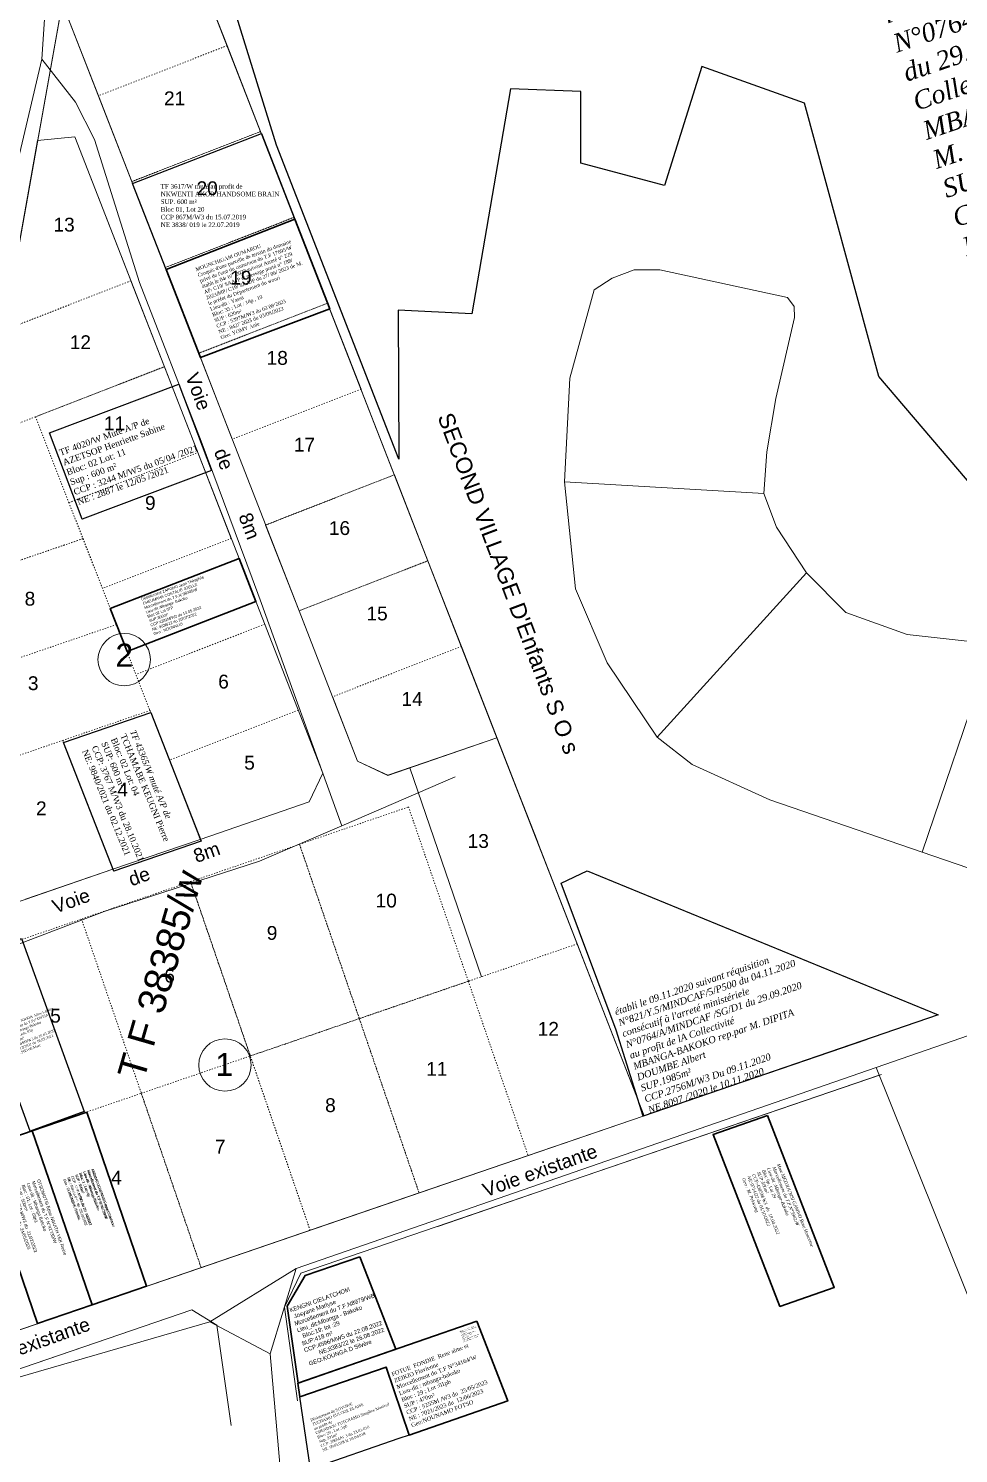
# Model space of a CAD drawing. Header units: millimetres. Extents: x 587399 to 927168, y 438565 to 1444955.
# Drawn here: x 589694.5 to 589896.3, y 443401.6 to 443710.9 of the extents above; entities that cross this region are included whole.
import ezdxf
from ezdxf.enums import TextEntityAlignment as Align

# ---------------------------------------------------------------- set-up
doc = ezdxf.new("R2010")
doc.units = ezdxf.units.MM
doc.header["$LTSCALE"] = 2
doc.linetypes.add('ACAD_ISO03W100', pattern=[30, 12, -18])
for name, color, linetype, lineweight in [('Dossiers rejetés', 1, 'Continuous', 30), ('MAJ APRES LE 13.01.2023', 222, 'Continuous', 30), ('Roads_others', 24, 'Continuous', 9)]:
    doc.layers.add(name, color=color, linetype=linetype, lineweight=lineweight)
for name, color, linetype in [('end maj 26 02 2021', 7, 'Continuous'), ('MAJ AVRIL 2021', 7, 'Continuous'), ('MAJ JAN 2022', 1, 'Continuous'), ('MAJ NOV 2021', 7, 'Continuous'), ('Parcelle MAJ', 6, 'Continuous')]:
    doc.layers.add(name, color=color, linetype=linetype)
doc.styles.add('Arial 1.0', font='arial.ttf', dxfattribs={"width": 0.99, "height": 0.5})
doc.styles.get("Standard").update_dxf_attribs({"font": 'arial.ttf'})
doc.styles.add('Times 1.0', font='times.ttf', dxfattribs={"width": 0.99, "height": 1})

msp = doc.modelspace()

# ---------------------------------------------------------------- linework, layer by layer
at = {"color": 0, "linetype": 'ByBlock', "lineweight": 9}
for p, q in [((589719.915, 443752.638), (589781.161, 443595.407)), ((589719.915, 443752.638), (589781.161, 443595.407)), ((589828.095, 443474.918), (589719.915, 443752.638)), ((589753.207, 443584.518), (589702.392, 443714.971)), ((589737.605, 443707.224), (589744.864, 443688.588)), ((589716.91, 443677.699), (589709.651, 443696.335)), ((589744.864, 443688.588), (589752.124, 443669.952)), ((589684.983, 443622.332), (589696.463, 443686.614)), ((589696.463, 443686.614), (589704.544, 443687.404)), ((589696.463, 443686.614), (589704.544, 443687.404)), ((589704.544, 443687.404), (589758.337, 443549.308)), ((589704.544, 443687.404), (589723.975, 443637.521)), ((589724.17, 443659.063), (589716.91, 443677.699)), ((589752.124, 443669.952), (589759.383, 443651.316)), ((589731.429, 443640.427), (589724.17, 443659.063)), ((589716.715, 443656.159), (589723.975, 443637.521)), ((589716.715, 443656.159), (589723.975, 443637.521)), ((589759.383, 443651.316), (589766.642, 443632.679)), ((589759.383, 443651.316), (589766.642, 443632.679)), ((589738.688, 443621.791), (589731.429, 443640.427)), ((589738.688, 443621.791), (589731.429, 443640.427)), ((589723.974, 443637.523), (589731.234, 443618.887)), ((589731.234, 443618.887), (589738.493, 443600.251)), ((589731.234, 443618.887), (589738.493, 443600.251)), ((589773.901, 443614.044), (589781.161, 443595.408)), ((589753.207, 443584.519), (589745.947, 443603.155)), ((589781.161, 443595.407), (589788.413, 443576.789)), ((589760.466, 443565.882), (589753.207, 443584.518)), ((589754.328, 443581.641), (589754.299, 443581.714)), ((589788.413, 443576.789), (589828.095, 443474.918)), ((589788.413, 443576.789), (589828.095, 443474.918)), ((589788.42, 443576.772), (589796.127, 443556.985)), ((589788.42, 443576.772), (589796.127, 443556.985)), ((589765.91, 443551.905), (589760.459, 443565.9)), ((589765.91, 443551.905), (589760.466, 443565.882)), ((589765.91, 443551.905), (589760.466, 443565.882)), ((589765.91, 443551.905), (589760.466, 443565.882)), ((589765.91, 443551.905), (589760.466, 443565.882)), ((589765.91, 443551.905), (589760.466, 443565.882)), ((589796.127, 443556.985), (589772.455, 443548.868)), ((589796.127, 443556.985), (589772.455, 443548.868)), ((589796.127, 443556.985), (589772.455, 443548.868)), ((589796.127, 443556.985), (589772.455, 443548.868)), ((589796.127, 443556.985), (589772.455, 443548.868)), ((589796.127, 443556.985), (589772.455, 443548.778)), ((589755.422, 443543.027), (589758.337, 443549.308)), ((589772.455, 443548.868), (589765.91, 443551.905)), ((589772.455, 443548.868), (589765.91, 443551.905)), ((589772.455, 443548.868), (589765.91, 443551.905)), ((589772.455, 443548.868), (589765.91, 443551.905)), ((589765.91, 443551.905), (589772.455, 443548.868)), ((589772.455, 443548.778), (589765.91, 443551.905)), ((589731.749, 443534.91), (589712.815, 443528.418)), ((589670.032, 443513.747), (589712.815, 443528.418)), ((589712.815, 443528.418), (589693.88, 443521.925)), ((589876.431, 443491.492), (589828.096, 443474.918)), ((589807.023, 443459.045), (589879.573, 443483.87)), ((589802.89, 443466.275), (589779.242, 443458.166)), ((589802.891, 443466.275), (589779.242, 443458.166)), ((589779.242, 443458.166), (589755.594, 443450.057)), ((589783.315, 443450.898), (589807.023, 443459.045)), ((589729.957, 443432.809), (589645.996, 443404.018)), ((589729.957, 443432.809), (589735.387, 443429.48)), ((589752.882, 443413.017), (589750.003, 443433.378))]:
    msp.add_line(p, q, dxfattribs=at)
at = {"color": 0, "linetype": 'ByBlock', "lineweight": 9, "ltscale": 0.0014}
for p, q in [((589730.346, 443725.86), (589737.605, 443707.224)), ((589709.651, 443696.335), (589702.392, 443714.971)), ((589744.864, 443688.588), (589752.124, 443669.952)), ((589724.17, 443659.063), (589716.91, 443677.699)), ((589777.205, 443550.428), (589796.125, 443556.988)), ((589796.125, 443556.988), (589804.975, 443534.278)), ((589792.752, 443505.085), (589777.205, 443550.428)), ((589798.685, 443550.419), (589798.685, 443550.419)), ((589731.749, 443534.91), (589755.422, 443543.027)), ((589776.942, 443541.95), (589776.942, 443541.95)), ((589879.049, 443483.724), (589753.615, 443440.714)), ((589828.096, 443474.918), (589802.89, 443466.275)), ((589652.335, 443414.649), (589779.242, 443458.166)), ((589753.615, 443440.714), (589750.003, 443433.378)), ((589696.157, 443421.219), (589729.957, 443432.809)), ((589729.957, 443432.809), (589735.387, 443429.48)), ((589735.387, 443429.48), (589738.47, 443407.67)), ((589665.68, 443410.768), (589696.157, 443421.219))]:
    msp.add_line(p, q, dxfattribs=at)
at = {"color": 0, "linetype": 'ACAD_ISO03W100', "lineweight": 9, "ltscale": 0.01}
for p, q in [((589737.605, 443707.224), (589709.651, 443696.335)), ((589744.864, 443688.588), (589716.91, 443677.699)), ((589716.91, 443677.699), (589744.864, 443688.588)), ((589744.864, 443688.588), (589716.91, 443677.699)), ((589716.91, 443677.699), (589744.864, 443688.588)), ((589752.124, 443669.952), (589724.17, 443659.063)), ((589724.17, 443659.063), (589752.124, 443669.952)), ((589716.715, 443656.159), (589689.103, 443645.403)), ((589689.103, 443645.403), (589716.715, 443656.159)), ((589689.103, 443645.404), (589716.715, 443656.159)), ((589759.383, 443651.316), (589731.429, 443640.427)), ((589731.429, 443640.427), (589759.383, 443651.316)), ((589731.429, 443640.427), (589759.383, 443651.316)), ((589723.975, 443637.521), (589684.983, 443622.332)), ((589723.975, 443637.521), (589684.983, 443622.332)), ((589723.975, 443637.521), (589684.983, 443622.333)), ((589723.974, 443637.523), (589684.984, 443622.335)), ((589696.02, 443626.634), (589723.974, 443637.523)), ((589696.025, 443626.638), (589723.975, 443637.528)), ((589766.642, 443632.679), (589738.688, 443621.791)), ((589766.642, 443632.679), (589738.688, 443621.791)), ((589703.28, 443607.998), (589696.02, 443626.634)), ((589703.285, 443607.998), (589696.025, 443626.638)), ((589703.28, 443607.998), (589731.234, 443618.887)), ((589745.947, 443603.155), (589773.901, 443614.044)), ((589773.902, 443614.043), (589745.947, 443603.154)), ((589710.539, 443589.362), (589703.28, 443607.998)), ((589710.539, 443589.362), (589703.28, 443607.998)), ((589706.32, 443600.192), (589679.38, 443590.954)), ((589679.38, 443590.954), (589706.32, 443600.192)), ((589679.38, 443590.954), (589706.321, 443600.192)), ((589706.32, 443600.192), (589713.586, 443581.54)), ((589706.321, 443600.192), (589720.851, 443562.888)), ((589738.493, 443600.251), (589710.539, 443589.362)), ((589781.161, 443595.408), (589753.207, 443584.519)), ((589753.207, 443584.518), (589781.161, 443595.407)), ((589713.586, 443581.54), (589675.357, 443568.432)), ((589713.586, 443581.54), (589675.357, 443568.432)), ((589745.752, 443581.615), (589717.798, 443570.726)), ((589788.413, 443576.789), (589760.466, 443565.882)), ((589701.917, 443556.396), (589720.87, 443562.895)), ((589701.917, 443556.395), (589720.851, 443562.888)), ((589720.87, 443562.895), (589731.749, 443534.91)), ((589720.87, 443562.895), (589731.768, 443534.917)), ((589753.012, 443562.979), (589725.057, 443552.09)), ((589682.982, 443549.903), (589701.917, 443556.395)), ((589682.982, 443549.903), (589701.917, 443556.395)), ((589701.915, 443556.398), (589712.815, 443528.418)), ((589712.815, 443528.418), (589701.917, 443556.396)), ((589701.917, 443556.395), (589712.815, 443528.418)), ((589712.815, 443528.418), (589701.917, 443556.395)), ((589753.293, 443533.841), (589776.942, 443541.95)), ((589753.293, 443533.841), (589776.942, 443541.95)), ((589753.293, 443533.841), (589776.942, 443541.95)), ((589776.942, 443541.95), (589789.916, 443504.112)), ((589776.942, 443541.95), (589789.916, 443504.112)), ((589776.942, 443541.95), (589789.916, 443504.112)), ((589766.268, 443496.003), (589753.293, 443533.841)), ((589766.268, 443496.003), (589753.293, 443533.841)), ((589766.268, 443496.003), (589753.293, 443533.841)), ((589729.645, 443525.731), (589705.997, 443517.623)), ((589729.645, 443525.731), (589755.594, 443450.057)), ((589682.348, 443509.514), (589705.997, 443517.623)), ((589705.997, 443517.623), (589718.971, 443479.785)), ((589705.997, 443517.622), (589731.945, 443441.948)), ((589813.564, 443512.221), (589766.268, 443496.003)), ((589766.268, 443496.003), (589789.916, 443504.112)), ((589766.268, 443496.002), (589789.916, 443504.112)), ((589789.916, 443504.112), (589766.268, 443496.003)), ((589789.916, 443504.112), (589766.268, 443496.003)), ((589789.916, 443504.112), (589802.89, 443466.275)), ((589718.971, 443479.785), (589766.261, 443496.001)), ((589766.261, 443496.001), (589779.242, 443458.166)), ((589779.242, 443458.166), (589766.268, 443496.003)), ((589755.594, 443450.057), (589742.619, 443487.894)), ((589695.323, 443471.676), (589718.971, 443479.785)), ((589718.971, 443479.785), (589731.945, 443441.948)), ((589718.971, 443479.785), (589731.945, 443441.948)), ((589718.971, 443479.785), (589731.945, 443441.948))]:
    msp.add_line(p, q, dxfattribs=at)
at = {"color": 0, "lineweight": 9}
for p, q in [((589723.975, 443637.528), (589731.235, 443618.888)), ((589731.768, 443534.917), (589712.815, 443528.418))]:
    msp.add_line(p, q, dxfattribs=at)
at = {"color": 0, "lineweight": 9, "ltscale": 0.0014}
msp.add_line((589647.605, 443413.028), (589828.095, 443474.918), dxfattribs=at)
at = {"color": 0, "linetype": 'ByBlock', "lineweight": 9, "flags": 128}
msp.add_lwpolyline([(589719.915, 443752.638), (589828.096, 443474.918), (589647.605, 443413.028), (589707.342, 443747.533)], close=True, dxfattribs=at)
at = {"color": 0, "linetype": 'ACAD_ISO03W100', "lineweight": 9, "ltscale": 0.01, "flags": 128}
msp.add_lwpolyline([(589713.586, 443581.54), (589675.358, 443568.431), (589671.343, 443545.931)], dxfattribs=at)
at = {"color": 0, "linetype": 'ByBlock', "lineweight": 9}
msp.add_lwpolyline([(589772.455, 443548.778), (589772.455, 443548.868)], dxfattribs=at)
at = {"color": 0, "linetype": 'ACAD_ISO03W100', "lineweight": 9, "ltscale": 0.01, "flags": 128}
msp.add_lwpolyline([(589753.293, 443533.841), (589766.268, 443496.003), (589742.619, 443487.894), (589729.645, 443525.732)], close=True, dxfattribs=at)
at = {"color": 5, "flags": 128}
msp.add_lwpolyline([(589692.976, 443513.413), (589706.611, 443475.808), (589694.86, 443471.547), (589681.225, 443509.152)], close=True, dxfattribs=at)
at = {"flags": 128}
msp.add_lwpolyline([(589707.145, 443475.727), (589720.115, 443437.887), (589708.29, 443433.834), (589695.32, 443471.674)], close=True, dxfattribs=at)
at = {"color": 0, "linetype": 'ByBlock', "lineweight": 9}
for centre in [(589715.261, 443573.929), (589737.124, 443485.93)]:
    msp.add_circle(centre, 5.685, dxfattribs=at)
at = {"layer": 'Dossiers rejetés', "color": 232, "lineweight": 30, "flags": 128}
msp.add_lwpolyline([(589695.32, 443471.674), (589708.29, 443433.835), (589696.465, 443429.781), (589683.496, 443467.622)], close=True, dxfattribs=at)
at = {"layer": 'end maj 26 02 2021', "color": 6, "linetype": 'ByBlock', "lineweight": -3, "ltscale": 0.0014, "flags": 128}
msp.add_lwpolyline([(589931.195, 443839.046), (590045.525, 443552.96), (590004.35, 443535.343), (589990.992, 443567.196), (589966.096, 443557.773), (589975.217, 443527.582), (589957.955, 443521.318), (589948.856, 443554.55), (589953.899, 443598.449), (589949, 443601.32), (589909.46, 443599.603), (589878.951, 443635.372), (589862.819, 443694.707), (589840.612, 443702.724), (589832.454, 443676.847), (589814.315, 443681.702), (589814.32, 443697.232), (589799.1, 443697.877), (589790.665, 443649.03), (589774.725, 443649.806), (589774.835, 443617.465), (589748.326, 443685.583), (589726.778, 443755.24)], dxfattribs=at)
msp.add_lwpolyline([(589931.195, 443839.046), (590045.525, 443552.96), (590004.35, 443535.343), (589990.992, 443567.196), (589966.096, 443557.773), (589975.217, 443527.582), (589957.955, 443521.318), (589948.856, 443554.55), (589953.899, 443598.449), (589949, 443601.32), (589909.46, 443599.603), (589878.951, 443635.372), (589862.819, 443694.707), (589840.612, 443702.724), (589832.454, 443676.847), (589814.315, 443681.702), (589814.32, 443697.232), (589799.1, 443697.877), (589790.665, 443649.03), (589774.725, 443649.806), (589774.835, 443617.465), (589748.326, 443685.583), (589726.778, 443755.24)], dxfattribs=at)
msp.add_lwpolyline([(589931.195, 443839.046), (590045.525, 443552.96), (590004.35, 443535.343), (589990.992, 443567.196), (589966.096, 443557.773), (589975.217, 443527.582), (589957.955, 443521.318), (589948.856, 443554.55), (589953.899, 443598.449), (589949, 443601.32), (589909.46, 443599.603), (589878.951, 443635.372), (589862.819, 443694.707), (589840.612, 443702.724), (589832.454, 443676.847), (589814.315, 443681.702), (589814.32, 443697.232), (589799.1, 443697.877), (589790.665, 443649.03), (589774.725, 443649.806), (589774.835, 443617.465), (589748.326, 443685.583), (589726.778, 443755.24)], dxfattribs=at)
msp.add_lwpolyline([(589931.195, 443839.046), (590045.525, 443552.96), (590004.35, 443535.343), (589990.992, 443567.196), (589966.096, 443557.773), (589975.217, 443527.582), (589957.955, 443521.318), (589948.856, 443554.55), (589953.899, 443598.449), (589949, 443601.32), (589909.46, 443599.603), (589878.951, 443635.372), (589862.819, 443694.707), (589840.612, 443702.724), (589832.454, 443676.847), (589814.315, 443681.702), (589814.32, 443697.232), (589799.1, 443697.877), (589790.665, 443649.03), (589774.725, 443649.806), (589774.835, 443617.465), (589748.326, 443685.583), (589726.778, 443755.24)], dxfattribs=at)
msp.add_lwpolyline([(589815.704, 443528.101), (589891.836, 443496.803), (589827.885, 443474.836), (589822.024, 443493.511), (589810.08, 443525.417)], close=True, dxfattribs=at)
msp.add_lwpolyline([(589815.704, 443528.101), (589891.836, 443496.803), (589827.885, 443474.836), (589822.024, 443493.511), (589810.08, 443525.417)], close=True, dxfattribs=at)
msp.add_lwpolyline([(589815.704, 443528.101), (589891.836, 443496.803), (589827.885, 443474.836), (589822.024, 443493.511), (589810.08, 443525.417)], close=True, dxfattribs=at)
msp.add_lwpolyline([(589815.704, 443528.101), (589891.836, 443496.803), (589827.885, 443474.836), (589822.024, 443493.511), (589810.08, 443525.417)], close=True, dxfattribs=at)
at = {"layer": 'end maj 26 02 2021', "color": 150, "lineweight": -3, "flags": 128}
msp.add_lwpolyline([(589815.704, 443528.101), (589891.836, 443496.803)], dxfattribs=at)
msp.add_lwpolyline([(589815.704, 443528.101), (589891.836, 443496.803)], dxfattribs=at)
msp.add_lwpolyline([(589815.704, 443528.101), (589891.836, 443496.803)], dxfattribs=at)
msp.add_lwpolyline([(589815.704, 443528.101), (589891.836, 443496.803)], dxfattribs=at)
at = {"layer": 'end maj 26 02 2021', "color": 150}
msp.add_lwpolyline([(589772.127, 443420.367), (589777.066, 443405.602), (589774.811, 443404.822), (589755.677, 443398.206), (589753.393, 443413.907)], close=True, dxfattribs=at)
msp.add_lwpolyline([(589772.127, 443420.367), (589777.066, 443405.602), (589774.811, 443404.822), (589755.677, 443398.206), (589753.393, 443413.907)], close=True, dxfattribs=at)
msp.add_lwpolyline([(589772.127, 443420.367), (589777.066, 443405.602), (589774.811, 443404.822), (589755.677, 443398.206), (589753.393, 443413.907)], close=True, dxfattribs=at)
msp.add_lwpolyline([(589772.127, 443420.367), (589777.066, 443405.602), (589774.811, 443404.822), (589755.677, 443398.206), (589753.393, 443413.907)], close=True, dxfattribs=at)
at = {"layer": 'MAJ APRES LE 13.01.2023', "lineweight": 9, "flags": 128}
msp.add_lwpolyline([(589745.03, 443688.165), (589752.29, 443669.529), (589724.336, 443658.64), (589717.076, 443677.276)], close=True, dxfattribs=at)
at = {"layer": 'MAJ APRES LE 13.01.2023', "lineweight": -3, "flags": 128}
msp.add_lwpolyline([(589745.03, 443688.165), (589752.29, 443669.529), (589724.336, 443658.64), (589717.076, 443677.276)], close=True, dxfattribs=at)
msp.add_lwpolyline([(589745.03, 443688.165), (589752.29, 443669.529), (589724.336, 443658.64), (589717.076, 443677.276)], close=True, dxfattribs=at)
msp.add_lwpolyline([(589745.03, 443688.165), (589752.29, 443669.529), (589724.336, 443658.64), (589717.076, 443677.276)], close=True, dxfattribs=at)
msp.add_lwpolyline([(589745.03, 443688.165), (589752.29, 443669.529), (589724.336, 443658.64), (589717.076, 443677.276)], close=True, dxfattribs=at)
at = {"layer": 'MAJ APRES LE 13.01.2023', "flags": 128}
msp.add_lwpolyline([(589752.289, 443669.529), (589759.852, 443650.113), (589731.78, 443639.525), (589724.336, 443658.64)], close=True, dxfattribs=at)
at = {"layer": 'MAJ APRES LE 13.01.2023', "color": 232, "lineweight": 30}
msp.add_lwpolyline([(589791.768, 443430.312), (589798.466, 443413.005), (589777.066, 443405.602), (589772.127, 443420.367), (589753.393, 443413.907), (589752.961, 443416.875)], close=True, dxfattribs=at)
msp.add_lwpolyline([(589791.768, 443430.312), (589798.466, 443413.005), (589777.066, 443405.602), (589772.127, 443420.367), (589753.393, 443413.907), (589752.961, 443416.875)], close=True, dxfattribs=at)
msp.add_lwpolyline([(589791.768, 443430.312), (589798.466, 443413.005), (589777.066, 443405.602), (589772.127, 443420.367), (589753.393, 443413.907), (589752.961, 443416.875)], close=True, dxfattribs=at)
msp.add_lwpolyline([(589791.768, 443430.312), (589798.466, 443413.005), (589777.066, 443405.602), (589772.127, 443420.367), (589753.393, 443413.907), (589752.961, 443416.875)], close=True, dxfattribs=at)
at = {"layer": 'MAJ APRES LE 13.01.2023', "color": 232, "lineweight": 30, "flags": 128}
msp.add_lwpolyline([(589791.768, 443430.312), (589798.466, 443413.005), (589777.066, 443405.602), (589772.127, 443420.367), (589753.393, 443413.907), (589752.961, 443416.875)], close=True, dxfattribs=at)
at = {"layer": 'MAJ AVRIL 2021', "flags": 128}
msp.add_lwpolyline([(589727.15, 443633.74), (589734.197, 443615.018), (589706.124, 443604.448), (589699.077, 443623.17)], close=True, dxfattribs=at)
msp.add_lwpolyline([(589727.15, 443633.74), (589734.197, 443615.018), (589706.124, 443604.448), (589699.077, 443623.17)], close=True, dxfattribs=at)
msp.add_lwpolyline([(589727.15, 443633.74), (589734.197, 443615.018), (589706.124, 443604.448), (589699.077, 443623.17)], close=True, dxfattribs=at)
msp.add_lwpolyline([(589727.15, 443633.74), (589734.197, 443615.018), (589706.124, 443604.448), (589699.077, 443623.17)], close=True, dxfattribs=at)
at = {"layer": 'MAJ AVRIL 2021', "lineweight": 9, "flags": 128}
msp.add_lwpolyline([(589727.15, 443633.74), (589734.197, 443615.018), (589706.124, 443604.448), (589699.077, 443623.17)], close=True, dxfattribs=at)
at = {"layer": 'MAJ JAN 2022', "color": 7, "lineweight": 9, "ltscale": 0.0014}
for p, q in [((589828.096, 443474.918), (589719.916, 443752.638)), ((589707.343, 443747.533), (589647.606, 443413.028))]:
    msp.add_line(p, q, dxfattribs=at)
at = {"layer": 'MAJ NOV 2021', "flags": 128}
msp.add_lwpolyline([(589721.036, 443562.472), (589731.934, 443534.494), (589712.981, 443527.995), (589702.083, 443555.973)], close=True, dxfattribs=at)
msp.add_lwpolyline([(589721.036, 443562.472), (589731.934, 443534.494), (589712.981, 443527.995), (589702.083, 443555.973)], close=True, dxfattribs=at)
msp.add_lwpolyline([(589721.036, 443562.472), (589731.934, 443534.494), (589712.981, 443527.995), (589702.083, 443555.973)], close=True, dxfattribs=at)
msp.add_lwpolyline([(589721.036, 443562.472), (589731.934, 443534.494), (589712.981, 443527.995), (589702.083, 443555.973)], close=True, dxfattribs=at)
at = {"layer": 'MAJ NOV 2021', "lineweight": 9, "flags": 128}
msp.add_lwpolyline([(589721.036, 443562.472), (589731.934, 443534.494), (589712.981, 443527.995), (589702.083, 443555.973)], close=True, dxfattribs=at)
at = {"layer": 'Parcelle MAJ', "color": 6, "lineweight": 30, "flags": 128}
for points in [[(589740.19, 443595.904), (589743.823, 443586.587), (589715.873, 443575.688), (589712.24, 443585.005)], [(589707.145, 443475.727), (589720.115, 443437.887), (589708.29, 443433.834), (589695.32, 443471.674)], [(589854.833, 443474.943), (589869.324, 443437.63), (589857.505, 443433.538), (589843.024, 443470.854)], [(589766.394, 443444.322), (589754.498, 443440.204), (589750.589, 443433.585), (589753.01, 443416.892), (589774.221, 443424.236)], [(589766.394, 443444.322), (589774.221, 443424.236), (589753.01, 443416.892), (589750.589, 443433.585), (589754.498, 443440.204)]]:
    msp.add_lwpolyline(points, close=True, dxfattribs=at)
at = {"layer": 'Roads_others'}
for p, q in [((589810.757, 443612.543), (589854.011, 443609.999)), ((589830.906, 443557.102), (589863.254, 443592.774)), ((589746.922, 443423.257), (589752.543, 443441.721)), ((589746.922, 443423.257), (589733.826, 443430.187))]:
    msp.add_line(p, q, dxfattribs=at)
for points in [[(589697.365, 443704.273), (589697.945, 443712.996), (589695.705, 443721.572), (589691.16, 443725.635), (589681.554, 443729.252), (589676.487, 443734.056), (589669.408, 443741.665)], [(589644.929, 443404.386), (589660.865, 443499.925), (589666.709, 443540.678), (589681.202, 443635.641), (589697.365, 443704.273)], [(589697.365, 443704.273), (589704.668, 443694.961), (589708.839, 443686.829), (589718.55, 443655.786), (589731.984, 443621.342), (589743.003, 443591.621), (589744.765, 443586.941), (589762.451, 443537.876)], [(589860.588, 443650.598), (589859.176, 443652.52), (589831.472, 443658.562), (589825.899, 443658.556), (589821.127, 443656.772)], [(589821.127, 443656.772), (589817.188, 443654.181), (589811.923, 443635.029), (589810.757, 443612.543), (589813.156, 443589.33), (589820.022, 443573.22), (589830.906, 443557.102), (589838.505, 443551.195), (589855.343, 443543.528), (589888.403, 443532.164), (589920.864, 443520.964), (589925.93, 443517.421), (589931.416, 443503.796)], [(589902.347, 443576.396), (589900.748, 443577.622), (589885.148, 443579.419), (589871.822, 443584.137), (589863.254, 443592.774), (589856.772, 443602.683), (589854.011, 443609.999), (589854.669, 443619.02), (589856.667, 443630.629), (589860.668, 443648.232), (589860.588, 443650.598)], [(589888.403, 443532.164), (589902.505, 443573.666), (589902.347, 443576.396)], [(589660.865, 443499.925), (589681.473, 443508.004), (589710.947, 443519.276), (589744.585, 443530.176), (589762.451, 443537.876), (589787.075, 443548.48)], [(590055.879, 443544.91), (590004.051, 443528.973), (589931.416, 443503.796), (589878.369, 443485.415), (589752.543, 443441.721), (589733.826, 443430.187), (589644.929, 443404.386), (589633.163, 443402.749)], [(589878.369, 443485.415), (589913.203, 443398.759), (589948.467, 443314.679), (589998.026, 443178.081), (590011.311, 443147.473), (590045.495, 443055.963), (590054.6, 443031.574), (590062.508, 443016.647), (590082.208, 442966.235), (590109.833, 442883.662)], [(589959.355, 442688.288), (589923.846, 442773.075), (589901.464, 442818.598), (589880.873, 442861.47), (589839.846, 442946.617), (589826.715, 442978.85), (589802.395, 443030.584), (589786.968, 443128.325), (589777.832, 443183.479), (589773.312, 443230.357), (589773.889, 443252.688), (589768.635, 443289.506), (589764.593, 443313.911), (589756.747, 443344.215), (589749.482, 443394.341), (589746.922, 443423.257)]]:
    msp.add_lwpolyline(points, dxfattribs=at)

# ---------------------------------------------------------------- texts
at = {"color": 0, "linetype": 'ByBlock', "lineweight": 9, "style": 'Arial 1.0', "width": 0.99}
for s, height, p in [('21', 3, (589726.206, 443695.8)), ('20', 3, (589733.263, 443676.263)), ('13', 3, (589702.222, 443668.367)), ('19', 3, (589740.578, 443656.866)), ('12', 3, (589705.751, 443642.86)), ('18', 3, (589748.457, 443639.437)), ('11', 3, (589713.162, 443625.23)), ('17', 3, (589754.366, 443620.604)), ('9', 3, (589720.925, 443607.953)), ('16', 3, (589761.961, 443602.491)), ('8', 3, (589694.811, 443587.151)), ('15', 3, (589770.121, 443583.938)), ('2', 5, (589715.284, 443574.94)), ('3', 3, (589695.517, 443568.816)), ('6', 3, (589736.806, 443569.168)), ('14', 3, (589777.718, 443565.386)), ('5', 3, (589742.455, 443551.539)), ('4', 3, (589714.931, 443545.733)), ('2', 3, (589697.282, 443541.667)), ('13', 3, (589792.079, 443534.557)), ('10', 3, (589772.101, 443521.627)), ('9', 3, (589747.341, 443514.599)), ('6', 3, (589725.114, 443505.322)), ('5', 3, (589700.354, 443496.609)), ('12', 3, (589807.271, 443493.797)), ('1', 5, (589736.974, 443486.048)), ('11', 3, (589783.075, 443485.083)), ('8', 3, (589760.004, 443477.212)), ('7', 3, (589736.086, 443468.217)), ('4', 3, (589713.577, 443461.47))]:
    msp.add_text(s, height=height, dxfattribs=at).set_placement(p, align=Align.MIDDLE)
for s, rotation, p in [('Voie        de         8m', 290.7803, (589728.465, 443635.495)), ('Voie        de         8m', 19.76437, (589700.347, 443518.766)), ('Voie existante', 19.76437, (589793.697, 443457.216)), ('Voie existante', 19.76437, (589683.647, 443419.635))]:
    msp.add_text(s, height=3, rotation=rotation, dxfattribs=at).set_placement(p)
at = {"color": 0, "linetype": 'ByBlock', "lineweight": 9}
msp.add_text("SECOND VILLAGE D'Enfants S O s", height=3.5, rotation=290.5991, dxfattribs=at).set_placement((589783.186, 443626.675))
at = {"color": 1, "linetype": 'ByBlock', "lineweight": 9}
msp.add_text('T F 38385/w', height=6, rotation=73.84698, dxfattribs=at).set_placement((589719.492, 443482.347))
at = {"color": 7, "attachment_point": 1}
for s, insert, char_height, width, rotation in [('{\\C1;Désistement ZAPGHO Jean Théophile\\P}CHEUMAHA COSTALIE JOELLE\\P{\\C1;Morcellement du T.F.N°38385/W\\P}Lieu-dit :Mbanga- Bakoko\\PBloc 02 Lot 07P\\PSUP:300m²\\PCCP:4381M/W3 du 13.05.2022\\PNE: 9038/22 du 25/07/2022\\P{\\C1;Geo : NOUNAMO}', (589718.857, 443587.317), 0.6, 1018.2572, 19.62613), ('{\\fTimes New Roman|b0|i1|c0|p18;Mme MEDJOUMSI GAMWO Rose Honorine\\P \\C1;Morcellement du T.F.N°3902/W\\P\\C7;Lieu-dit :Mbanga-Bakoko\\PBloc 9p, Lot 29 \\PSUP:500m²\\PCCP:4305M/W3  du  18.04.2022\\PNE:9714/22 du 04/10/2022\\PGeo : M. Pekwang}', (589857.484, 443464.629), 0.69921, 44.15815, 292.43038)]:
    msp.add_mtext(s, dxfattribs=dict(at, insert=insert, char_height=char_height, width=width, rotation=rotation))
at = {"attachment_point": 1}
for s, insert, char_height, width, rotation in [('{\\fTimes New Roman|b0|i0|c0|p18;NZOUESSA NJOGA Aime Landry\\P\\C1;Morcellement du T.Fn%%D47055/W\\P\\C256;Lieu-dit:Mbanga-Bakoko\\P Bloc:01;Lots: 05p\\C1;\\P\\C256;SUP:500m²\\PCCP:4369M/W3 du 10.05.2022\\PNE:5712/2022 du 16.05.2022\\PGEO: SIEWE Marc}', (589688.459, 443494.117), 0.54894, 18.63285, 21.23991), ('\\A1;KENGNI CIELATCHOM\\P Josyane Marlyse                               \\P{\\C1;Morcellement du T.F.N8979/WB}                                Lieu_dit:Mbanga - Bakoko                                                     Bloc:19; lot :29                                                       \\PSUP:418 m²                                                                      CCP:4596/MW5 du 22.08.2022                                                   NE;8383/22 le 26.08.2022                                        {\\C1;GEO:KOUNGA D Silvère}', (589751.051, 443433.099), 0.92238, 32.94649, 19.64213)]:
    msp.add_mtext(s, dxfattribs=dict(at, insert=insert, char_height=char_height, width=width, rotation=rotation))
at = {"color": 3, "insert": (589708.57, 443463.581), "char_height": 0.55288, "width": 41.34344, "attachment_point": 1, "rotation": 290.54249}
for s in ['{\\fTimes New Roman|b0|i0|c0|p18;ANDANG GOUFANG Roger Christian\\P\\C1;Morcellement du T.F N°41739/W\\P\\C256;Lieu-dit : Mbanga-Bakoko \\PBloc: 1 ; Lot: 4p\\PSUP : 500m²\\PCCP :4748 M/W3 du 25/ 10/2022\\PNE : 10251/2022 du  25/10/2022\\P\\C1;Geo : DONGMO K. Patrick}', '{\\C7;ANDANG GOUFANG Roger Christian\\P\\C1;Morcellement du T.F N°41739/W\\P\\C256;Lieu-dit : Mbanga-Bakoko \\PBloc: 1 ; Lot: 4p\\PSUP : 500m²\\PCCP :4748 M/W3 du 25/ 10/2022\\PNE : 10251/2022 du  25/10/2022\\P\\C1;Geo : DONGMO K. Patrick}']:
    msp.add_mtext(s, dxfattribs=at)
at = {"layer": 'Dossiers rejetés', "color": 232, "lineweight": 30, "insert": (589696.95, 443461.215), "char_height": 0.7, "width": 17.95664, "attachment_point": 1, "rotation": 289.78594}
msp.add_mtext('{\\C7;OTSOMOTSI Epse NGUITH YEK Reine}\\P{\\C1;Morcellement du T.F N°41739/W     \\P\\C7;Lieu-dit : Mbanga Bakoko\\PBloc : 01; Lot : 03p1\\PSUP : 500m²\\PCCP : 2050 M/W3 du  21/02/2023\\PNE : 5382/2023 du  24/05/2023\\P\\C1;Geo:EBOBISSE Joel}', dxfattribs=at)
at = {"layer": 'end maj 26 02 2021', "color": 150, "linetype": 'ByBlock', "lineweight": -3, "ltscale": 0.0014, "attachment_point": 1, "style": 'Times 1.0'}
for s, insert, char_height, width, rotation in [("\\A1;{\\fTimes New Roman|b0|i1|c0|p18;\\C6;établi le 09.11.2020 suivant réquisition N°821/Y.5/MINDCAF/5/P500 du 04.11.2020 consécutif à l'arreté ministériele N°0764/A/MINDCAF /SG/D1 du 29.09.2020 au profit de lA Collectivité MBANGA-BAKOKO rep.par M. DIPITA DOUMBE Albert\\PSUP.04ha 26a 35ca\\PCCP.2757M/W3 Du 09.11.2020\\PNE.8106 /2020 le 10.11.2020}", (589870.867, 443741.013), 4, 73.671, 18.82595), ("\\A1;{\\fTimes New Roman|b0|i1|c0|p18;\\C6;établi le 09.11.2020 suivant réquisition N°821/Y.5/MINDCAF/5/P500 du 04.11.2020 consécutif à l'arreté ministériele N°0764/A/MINDCAF /SG/D1 du 29.09.2020 au profit de lA Collectivité MBANGA-BAKOKO rep.par M. DIPITA DOUMBE Albert\\PSUP.04ha 26a 35ca\\PCCP.2757M/W3 Du 09.11.2020\\PNE.8106 /2020 le 10.11.2020}", (589870.867, 443741.013), 4, 73.671, 18.82595), ("\\A1;{\\fTimes New Roman|b0|i1|c0|p18;\\C6;établi le 09.11.2020 suivant réquisition N°821/Y.5/MINDCAF/5/P500 du 04.11.2020 consécutif à l'arreté ministériele N°0764/A/MINDCAF /SG/D1 du 29.09.2020 au profit de lA Collectivité MBANGA-BAKOKO rep.par M. DIPITA DOUMBE Albert\\PSUP.04ha 26a 35ca\\PCCP.2757M/W3 Du 09.11.2020\\PNE.8106 /2020 le 10.11.2020}", (589870.867, 443741.013), 4, 73.671, 18.82595), ("\\A1;{\\fTimes New Roman|b0|i1|c0|p18;\\C6;établi le 09.11.2020 suivant réquisition N°821/Y.5/MINDCAF/5/P500 du 04.11.2020 consécutif à l'arreté ministériele N°0764/A/MINDCAF /SG/D1 du 29.09.2020 au profit de lA Collectivité MBANGA-BAKOKO rep.par M. DIPITA DOUMBE Albert\\PSUP.04ha 26a 35ca\\PCCP.2757M/W3 Du 09.11.2020\\PNE.8106 /2020 le 10.11.2020}", (589870.867, 443741.013), 4, 73.671, 18.82595), ("\\A1;{\\fTimes New Roman|b0|i1|c0|p18;\\C6;établi le 09.11.2020 suivant réquisition N°821/Y.5/MINDCAF/5/P500 du 04.11.2020 consécutif à l'arreté ministériele N°0764/A/MINDCAF /SG/D1 du 29.09.2020 au profit de lA Collectivité MBANGA-BAKOKO rep.par M. DIPITA DOUMBE Albert\\PSUP.1985m²\\PCCP.2756M/W3 Du 09.11.2020\\PNE.8097 /2020 le 10.11.2020}", (589821.459, 443498.141), 1.5, 42.59501, 18.84382), ("\\A1;{\\fTimes New Roman|b0|i1|c0|p18;\\C6;établi le 09.11.2020 suivant réquisition N°821/Y.5/MINDCAF/5/P500 du 04.11.2020 consécutif à l'arreté ministériele N°0764/A/MINDCAF /SG/D1 du 29.09.2020 au profit de lA Collectivité MBANGA-BAKOKO rep.par M. DIPITA DOUMBE Albert\\PSUP.1985m²\\PCCP.2756M/W3 Du 09.11.2020\\PNE.8097 /2020 le 10.11.2020}", (589821.459, 443498.141), 1.5, 42.59501, 18.84382), ("\\A1;{\\fTimes New Roman|b0|i1|c0|p18;\\C6;établi le 09.11.2020 suivant réquisition N°821/Y.5/MINDCAF/5/P500 du 04.11.2020 consécutif à l'arreté ministériele N°0764/A/MINDCAF /SG/D1 du 29.09.2020 au profit de lA Collectivité MBANGA-BAKOKO rep.par M. DIPITA DOUMBE Albert\\PSUP.1985m²\\PCCP.2756M/W3 Du 09.11.2020\\PNE.8097 /2020 le 10.11.2020}", (589821.459, 443498.141), 1.5, 42.59501, 18.84382), ("\\A1;{\\fTimes New Roman|b0|i1|c0|p18;\\C6;établi le 09.11.2020 suivant réquisition N°821/Y.5/MINDCAF/5/P500 du 04.11.2020 consécutif à l'arreté ministériele N°0764/A/MINDCAF /SG/D1 du 29.09.2020 au profit de lA Collectivité MBANGA-BAKOKO rep.par M. DIPITA DOUMBE Albert\\PSUP.1985m²\\PCCP.2756M/W3 Du 09.11.2020\\PNE.8097 /2020 le 10.11.2020}", (589821.459, 443498.141), 1.5, 42.59501, 18.84382)]:
    msp.add_mtext(s, dxfattribs=dict(at, insert=insert, char_height=char_height, width=width, rotation=rotation))
at = {"layer": 'end maj 26 02 2021', "color": 150, "linetype": 'ByBlock', "lineweight": 9, "ltscale": 0.0014, "insert": (589723.18, 443677.174), "char_height": 1, "width": 38.42184, "attachment_point": 1, "style": 'Times 1.0'}
msp.add_mtext('{\\C1;TF 3617/W muté au profit de\\C256;\\PNKWENTI AKOR HANDSOME BRAIN\\PSUP. 600 m²\\PBloc 01, Lot 20\\PCCP 867M/W3 du 15.07.2019\\PNE 3838/ 019 le 22.07.2019}', dxfattribs=at)
at = {"layer": 'end maj 26 02 2021', "color": 150, "linetype": 'ByBlock', "lineweight": -3, "ltscale": 0.0014, "insert": (589723.18, 443677.174), "char_height": 1, "width": 38.42184, "attachment_point": 1, "style": 'Times 1.0'}
msp.add_mtext('{\\C1;TF 3617/W muté au profit de\\C256;\\PNKWENTI AKOR HANDSOME BRAIN\\PSUP. 600 m²\\PBloc 01, Lot 20\\PCCP 867M/W3 du 15.07.2019\\PNE 3838/ 019 le 22.07.2019}', dxfattribs=at)
msp.add_mtext('{\\C1;TF 3617/W muté au profit de\\C256;\\PNKWENTI AKOR HANDSOME BRAIN\\PSUP. 600 m²\\PBloc 01, Lot 20\\PCCP 867M/W3 du 15.07.2019\\PNE 3838/ 019 le 22.07.2019}', dxfattribs=at)
msp.add_mtext('{\\C1;TF 3617/W muté au profit de\\C256;\\PNKWENTI AKOR HANDSOME BRAIN\\PSUP. 600 m²\\PBloc 01, Lot 20\\PCCP 867M/W3 du 15.07.2019\\PNE 3838/ 019 le 22.07.2019}', dxfattribs=at)
msp.add_mtext('{\\C1;TF 3617/W muté au profit de\\C256;\\PNKWENTI AKOR HANDSOME BRAIN\\PSUP. 600 m²\\PBloc 01, Lot 20\\PCCP 867M/W3 du 15.07.2019\\PNE 3838/ 019 le 22.07.2019}', dxfattribs=at)
at = {"layer": 'end maj 26 02 2021', "insert": (589755.573, 443409.084), "char_height": 0.6, "attachment_point": 1, "rotation": 21.66362}
msp.add_mtext_dynamic_manual_height_columns('{\\fTimes New Roman|b0|i0|c0|p18;\\C1;Désistement de SOYOWE \\PTUCHAMO EULOGE BLAISE\\Pau profit de\\C256;\\PCHENDJOU TUTCHAMO Simplice Manfred\\PBloc: 29 , Lot ;1pb\\PSup. 331m²\\PCCP: 286M/W 3 du 23/01/018\\PNE. 0945/018 le 10/04/018}', width=108.2432, gutter_width=12.5, heights=[34.673], dxfattribs=at)
msp.add_mtext_dynamic_manual_height_columns('{\\fTimes New Roman|b0|i0|c0|p18;\\C1;Désistement de SOYOWE \\PTUCHAMO EULOGE BLAISE\\Pau profit de\\C256;\\PCHENDJOU TUTCHAMO Simplice Manfred\\PBloc: 29 , Lot ;1pb\\PSup. 331m²\\PCCP: 286M/W 3 du 23/01/018\\PNE. 0945/018 le 10/04/018}', width=108.2432, gutter_width=12.5, heights=[34.673], dxfattribs=at)
msp.add_mtext_dynamic_manual_height_columns('{\\fTimes New Roman|b0|i0|c0|p18;\\C1;Désistement de SOYOWE \\PTUCHAMO EULOGE BLAISE\\Pau profit de\\C256;\\PCHENDJOU TUTCHAMO Simplice Manfred\\PBloc: 29 , Lot ;1pb\\PSup. 331m²\\PCCP: 286M/W 3 du 23/01/018\\PNE. 0945/018 le 10/04/018}', width=108.2432, gutter_width=12.5, heights=[34.673], dxfattribs=at)
msp.add_mtext_dynamic_manual_height_columns('{\\fTimes New Roman|b0|i0|c0|p18;\\C1;Désistement de SOYOWE \\PTUCHAMO EULOGE BLAISE\\Pau profit de\\C256;\\PCHENDJOU TUTCHAMO Simplice Manfred\\PBloc: 29 , Lot ;1pb\\PSup. 331m²\\PCCP: 286M/W 3 du 23/01/018\\PNE. 0945/018 le 10/04/018}', width=108.2432, gutter_width=12.5, heights=[34.673], dxfattribs=at)
at = {"layer": 'MAJ APRES LE 13.01.2023', "insert": (589730.636, 443658.97), "char_height": 0.785559, "width": 22.02137, "attachment_point": 1, "rotation": 20.17261}
msp.add_mtext("\\A1;{\\fTimes New Roman|b0|i0|c0|p18;MOUNCHIGAM OUMAROU     \\P\\C1;Croquis d'une parcelle de terrain du domaine privé de l'etat du cameroun du T.F 17695/W établi le 04/ 07/ 2023 suivant Arreté n° 229/ AP/ C19/ SAAJP et message porté n° 188/ 2023/MP/ C19/ SAAJP du 27/ 06/ 2023 de M. le préfet du Département du wouri \\P\\C256;Lieu-dit : Yassa\\PBloc: 35 ; Lot : 18p , 19\\PSUP : 620m²\\PCCP : 5397M/W3 du 03/08/2023\\PNE : 8427/2023 du 03/08/2023\\P\\C1;Geo: YOMY Anie }", dxfattribs=at)
at = {"layer": 'MAJ APRES LE 13.01.2023', "color": 232, "lineweight": 30, "insert": (589788.026, 443428.12), "char_height": 0.2, "attachment_point": 1, "rotation": 20.71102}
msp.add_mtext_dynamic_manual_height_columns('{\\C2;Désistement de SOYOWE \\PTUCHAMO EULOGE BLAISE\\Pau profit de\\PSUKAM KAMGAIN Blaise\\PBloc: 29 , Lot ;1pb\\PSup. 470m²\\PCCP: 286M/W 3 du 23/01/018\\PNE. 0927/018 le 10/04/018}', width=108.2432, gutter_width=12.5, heights=[34.673], dxfattribs=at)
at = {"layer": 'MAJ APRES LE 13.01.2023', "color": 232, "lineweight": 30, "insert": (589773.151, 443419.163), "char_height": 0.8885, "width": 19.07297, "attachment_point": 1, "rotation": 21.02232}
msp.add_mtext('{\\fTimes New Roman|b0|i0|c0|p18;\\C7;FOTUE  FONDIE  Rene aime et ZEIKIO Flavienne\\P\\C1;Morcellement du T.F N°34164/W     \\P\\C256;Lieu-dit : mbanga-bakoko \\PBloc : 29 ; Lot :01pb\\PSUP : 470m²\\PCCP : 5255M /W3 du  25/05/2023\\PNE : 7021/2023 du  12/06/2023\\P\\C1;Geo:NOUNAMO FOTSO}', dxfattribs=at)
at = {"layer": 'MAJ AVRIL 2021', "insert": (589700.999, 443619.468), "char_height": 1.36642, "attachment_point": 1, "rotation": 19.90915}
msp.add_mtext('\\A1;{\\fGeorgia|b0|i0|c0|p18;\\C0;TF 4020/W Muté A/P de \\P\\C256;AZETSOP Henriette Sabine\\PBloc: 02 Lot: 11 \\PSup : 600 m²\\PCCP : 3244 M/W5 du 05/04 /2021\\PNE : 2887 le 12/05 /2021}', dxfattribs=at)
msp.add_mtext('\\A1;{\\fGeorgia|b0|i0|c0|p18;\\C0;TF 4020/W Muté A/P de \\P\\C256;AZETSOP Henriette Sabine\\PBloc: 02 Lot: 11 \\PSup : 600 m²\\PCCP : 3244 M/W5 du 05/04 /2021\\PNE : 2887 le 12/05 /2021}', dxfattribs=at)
msp.add_mtext('\\A1;{\\fGeorgia|b0|i0|c0|p18;\\C0;TF 4020/W Muté A/P de \\P\\C256;AZETSOP Henriette Sabine\\PBloc: 02 Lot: 11 \\PSup : 600 m²\\PCCP : 3244 M/W5 du 05/04 /2021\\PNE : 2887 le 12/05 /2021}', dxfattribs=at)
msp.add_mtext('\\A1;{\\fGeorgia|b0|i0|c0|p18;\\C0;TF 4020/W Muté A/P de \\P\\C256;AZETSOP Henriette Sabine\\PBloc: 02 Lot: 11 \\PSup : 600 m²\\PCCP : 3244 M/W5 du 05/04 /2021\\PNE : 2887 le 12/05 /2021}', dxfattribs=at)
at = {"layer": 'MAJ AVRIL 2021', "lineweight": 9, "insert": (589700.999, 443619.468), "char_height": 1.36642, "attachment_point": 1, "rotation": 19.90915}
msp.add_mtext('\\A1;{\\fGeorgia|b0|i0|c0|p18;\\C0;TF 4020/W Muté A/P de \\P\\C256;AZETSOP Henriette Sabine\\PBloc: 02 Lot: 11 \\PSup : 600 m²\\PCCP : 3244 M/W5 du 05/04 /2021\\PNE : 2887 le 12/05 /2021}', dxfattribs=at)
at = {"layer": 'MAJ NOV 2021', "insert": (589717.727, 443558.836), "char_height": 1.34613, "width": 27.58814, "attachment_point": 1, "rotation": 292.30234}
msp.add_mtext('{\\fTimes New Roman|b0|i1|c0|p18;\\C1;TF 43365/W muté A/P de\\fTimes New Roman|b0|i0|c0|p18;\\C7;  \\PTCHAMABE KEUGNI Pierre\\fTimes New Roman|b0|i1|c0|p18;\\C1;\\P\\fTimes New Roman|b0|i0|c0|p18;\\C7;Bloc: 02 Lot: 04\\PSUP: 600 m²\\PCCP: 3767 M/W3 du 28.10.2021\\PNE: 9840/2021 du 02.12.2021}', dxfattribs=at)
msp.add_mtext('{\\fTimes New Roman|b0|i1|c0|p18;\\C1;TF 43365/W muté A/P de\\fTimes New Roman|b0|i0|c0|p18;\\C7;  \\PTCHAMABE KEUGNI Pierre\\fTimes New Roman|b0|i1|c0|p18;\\C1;\\P\\fTimes New Roman|b0|i0|c0|p18;\\C7;Bloc: 02 Lot: 04\\PSUP: 600 m²\\PCCP: 3767 M/W3 du 28.10.2021\\PNE: 9840/2021 du 02.12.2021}', dxfattribs=at)
msp.add_mtext('{\\fTimes New Roman|b0|i1|c0|p18;\\C1;TF 43365/W muté A/P de\\fTimes New Roman|b0|i0|c0|p18;\\C7;  \\PTCHAMABE KEUGNI Pierre\\fTimes New Roman|b0|i1|c0|p18;\\C1;\\P\\fTimes New Roman|b0|i0|c0|p18;\\C7;Bloc: 02 Lot: 04\\PSUP: 600 m²\\PCCP: 3767 M/W3 du 28.10.2021\\PNE: 9840/2021 du 02.12.2021}', dxfattribs=at)
msp.add_mtext('{\\fTimes New Roman|b0|i1|c0|p18;\\C1;TF 43365/W muté A/P de\\fTimes New Roman|b0|i0|c0|p18;\\C7;  \\PTCHAMABE KEUGNI Pierre\\fTimes New Roman|b0|i1|c0|p18;\\C1;\\P\\fTimes New Roman|b0|i0|c0|p18;\\C7;Bloc: 02 Lot: 04\\PSUP: 600 m²\\PCCP: 3767 M/W3 du 28.10.2021\\PNE: 9840/2021 du 02.12.2021}', dxfattribs=at)
at = {"layer": 'MAJ NOV 2021', "lineweight": 9, "insert": (589717.727, 443558.836), "char_height": 1.34613, "width": 27.58814, "attachment_point": 1, "rotation": 292.30234}
msp.add_mtext('{\\fTimes New Roman|b0|i1|c0|p18;\\C1;TF 43365/W muté A/P de\\fTimes New Roman|b0|i0|c0|p18;\\C7;  \\PTCHAMABE KEUGNI Pierre\\fTimes New Roman|b0|i1|c0|p18;\\C1;\\P\\fTimes New Roman|b0|i0|c0|p18;\\C7;Bloc: 02 Lot: 04\\PSUP: 600 m²\\PCCP: 3767 M/W3 du 28.10.2021\\PNE: 9840/2021 du 02.12.2021}', dxfattribs=at)

doc.saveas('drawing.dxf')
